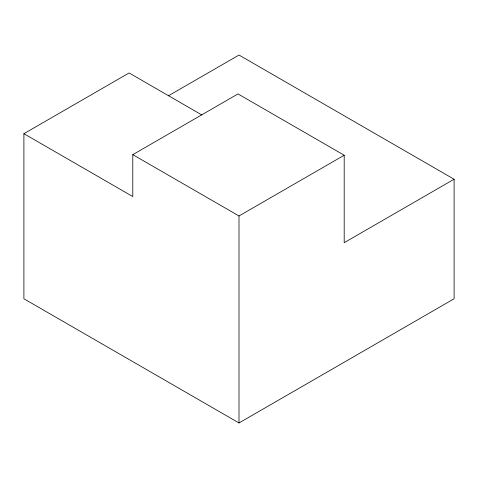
<?xml version="1.0" encoding="UTF-8"?>
<svg xmlns="http://www.w3.org/2000/svg" width="478" height="478" viewBox="0 0 478 478"><rect width="100%" height="100%" fill="white"/><g stroke="black" fill="none" stroke-linecap="round" stroke-linejoin="round"><path stroke-width="0.72" d="M168.531 95.731L239 55.048L454.1 179.232L454.1 298.768L239 422.952L23.9 298.768L23.9 133.697L129.096 72.961L201.907 115.001M23.9 133.697L132.794 196.566L132.794 154.657L237.99 93.921L344.196 155.236L344.196 242.687L454.1 179.232M132.794 154.657L239 215.972L344.196 155.236M239 215.972L239 422.952"/></g></svg>
